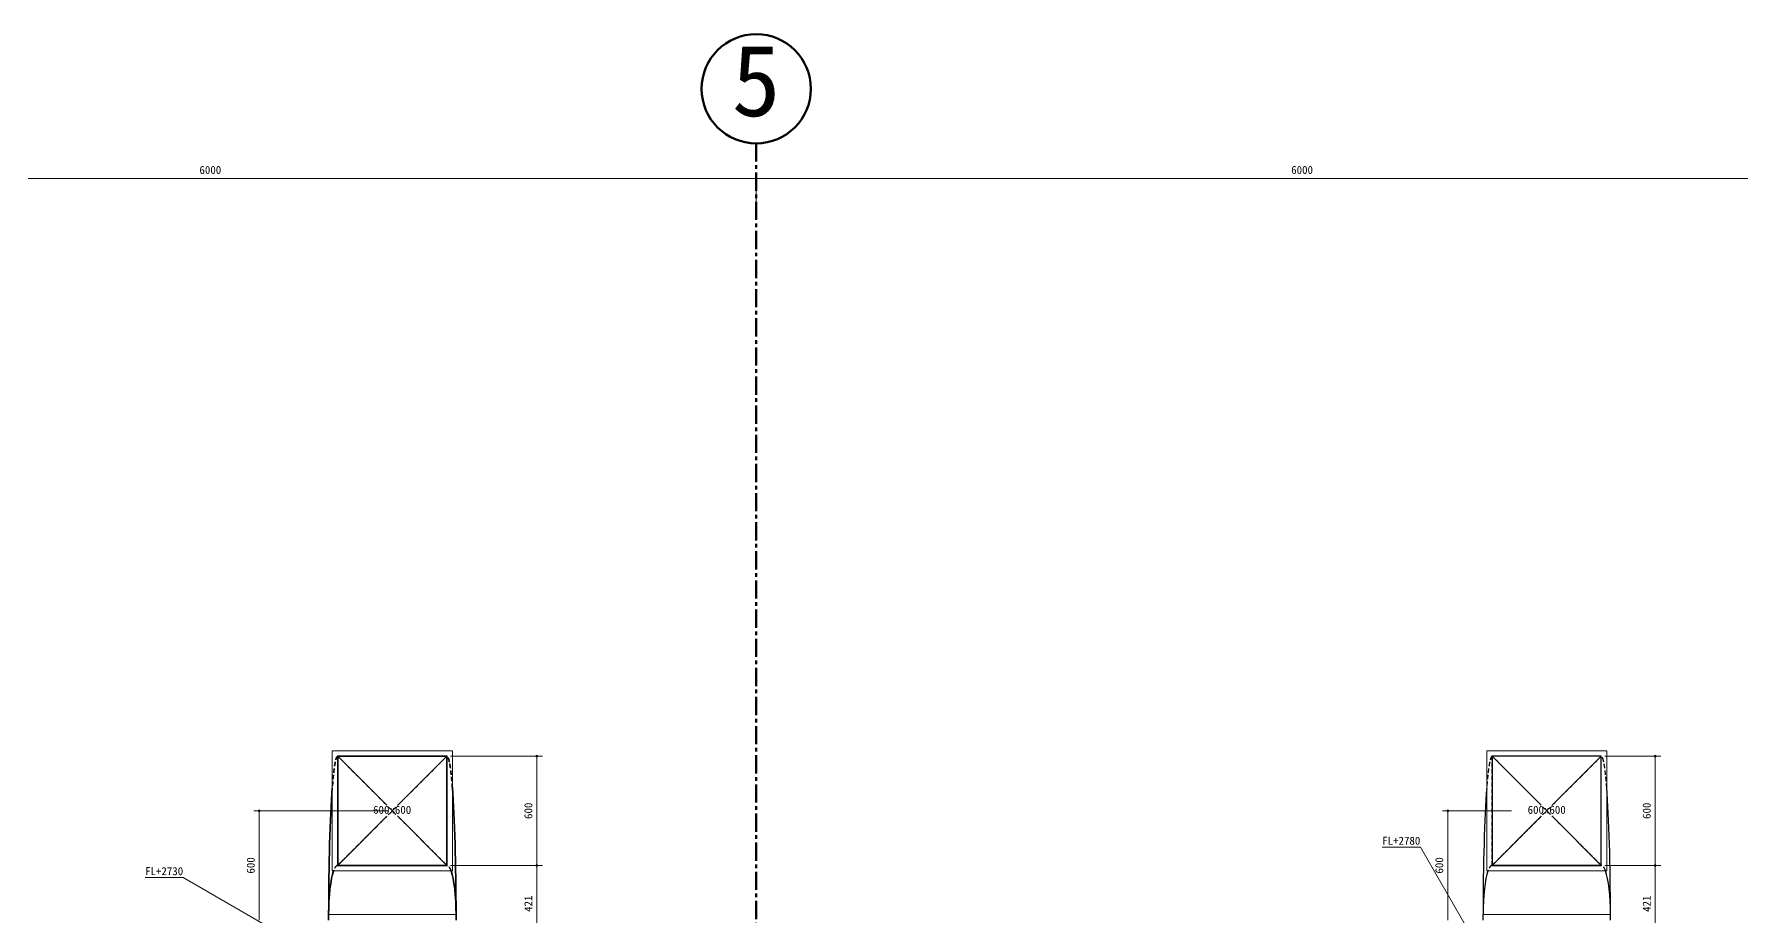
# Model space of a CAD drawing. Units: millimetres at full size, sheet at 1:20. Extents: x -22133 to 21270, y -10253 to 9090.
# Drawn here: x 1901 to 11286, y 4242 to 9090 of the extents above; entities that cross this region are included whole.
import ezdxf
from ezdxf.enums import TextEntityAlignment as Align

# ---------------------------------------------------------------- set-up
doc = ezdxf.new("R2010")
doc.units = ezdxf.units.MM
doc.header["$LTSCALE"] = 20
doc.header["$PDMODE"] = 32
doc.header["$PDSIZE"] = 10
doc.linetypes.add('CHAIN1', pattern=[8, 5, -1, 1, -1])
doc.linetypes.add('DASHED1', pattern=[1.8, 1.2, -0.6])
for name, color, linetype, lineweight in [('4-0_無題1', 134, 'Continuous', 50), ('4-2_無題3', 7, 'Continuous', 15), ('4-7_ダクト－ＥＡ・角ダクト：排気', 2, 'Continuous', 30), ('6-0_無題1', 7, 'Continuous', 15)]:
    doc.layers.add(name, color=color, linetype=linetype, lineweight=lineweight)
doc.styles.add('ＭＳ ゴシック', font='')
doc.styles.get('ＭＳ ゴシック').set_extended_font_data('MS Gothic')

msp = doc.modelspace()

# ---------------------------------------------------------------- linework, layer by layer
at = {"layer": '4-0_無題1', "linetype": 'CHAIN1'}
msp.add_line((5869.7, 8490.14), (5869.7, -10252.91), dxfattribs=at)
at = {"layer": '4-0_無題1'}
msp.add_circle((5869.7, 8790.14), 300, dxfattribs=at)
at = {"layer": '4-2_無題3'}
for p, q in [((-130.3, 8297.27), (5869.7, 8297.27)), ((5869.7, 8092.7), (5869.7, 8327.27)), ((5869.7, 8297.27), (11869.7, 8297.27))]:
    msp.add_line(p, q, dxfattribs=at)
msp.add_point((5869.7, 8297.27), dxfattribs=at)
at = {"layer": '4-7_ダクト－ＥＡ・角ダクト：排気', "color": 7, "linetype": 'DASHED1', "lineweight": 15}
for p, q in [((3539.7, 4494.98), (3539.7, 5154.98)), ((9884.07, 4495.01), (9884.07, 5155.01))]:
    msp.add_line(p, q, dxfattribs=at)
at = {"layer": '4-7_ダクト－ＥＡ・角ダクト：排気', "color": 6, "linetype": 'DASHED1', "lineweight": 35}
for p, q in [((3569.7, 5124.98), (3839.7, 4854.98)), ((3569.7, 4524.98), (3569.7, 5124.98)), ((4169.7, 5124.98), (3569.7, 4524.98)), ((4169.7, 4524.98), (3569.7, 5124.98)), ((4169.7, 5124.98), (3899.7, 4854.98)), ((3839.7, 4794.98), (3569.7, 4524.98)), ((3899.7, 4794.98), (4169.7, 4524.98))]:
    msp.add_line(p, q, dxfattribs=at)
at = {"layer": '4-7_ダクト－ＥＡ・角ダクト：排気', "color": 6, "lineweight": 35}
for p, q in [((3569.7, 5124.98), (3839.7, 4854.98)), ((4169.7, 5124.98), (3899.7, 4854.98)), ((3839.7, 4794.98), (3569.7, 4524.98)), ((3899.7, 4794.98), (4169.7, 4524.98)), ((4169.7, 4524.98), (3569.7, 4524.98)), ((3519.7, 4224.98), (3519.7, 4254.98)), ((4219.7, 4224.98), (4219.7, 4254.98))]:
    msp.add_line(p, q, dxfattribs=at)
at = {"layer": '4-7_ダクト－ＥＡ・角ダクト：排気', "linetype": 'DASHED1'}
for p, q in [((9914.07, 4525.01), (9914.07, 5125.01)), ((10514.07, 5125.01), (9914.07, 4525.01)), ((10514.07, 4525.01), (9914.07, 5125.01)), ((9914.07, 5125.01), (10184.07, 4855.01)), ((10514.07, 5125.01), (10244.07, 4855.01)), ((10184.07, 4795.01), (9914.07, 4525.01)), ((10244.07, 4795.01), (10514.07, 4525.01))]:
    msp.add_line(p, q, dxfattribs=at)
at = {"layer": '4-7_ダクト－ＥＡ・角ダクト：排気'}
for p, q in [((9914.07, 5125.01), (10184.07, 4855.01)), ((10514.07, 5125.01), (10244.07, 4855.01)), ((10184.07, 4795.01), (9914.07, 4525.01)), ((10244.07, 4795.01), (10514.07, 4525.01)), ((10514.07, 4525.01), (9914.07, 4525.01)), ((9864.07, 4225.01), (9864.07, 4255.01)), ((10564.07, 4225.01), (10564.07, 4255.01))]:
    msp.add_line(p, q, dxfattribs=at)
at = {"layer": '4-7_ダクト－ＥＡ・角ダクト：排気', "color": 7, "lineweight": 15}
for p, q in [((9309.8, 4625.28), (9519.8, 4625.28)), ((9914.07, 3942.39), (9519.8, 4625.28)), ((2510.84, 4458.15), (2720.84, 4458.15)), ((3569.7, 3968.06), (2720.84, 4458.15)), ((4199.7, 4494.98), (3539.7, 4494.98)), ((10544.07, 4495.01), (9884.07, 4495.01)), ((3519.7, 4254.98), (4219.7, 4254.98)), ((9864.07, 4255.01), (10564.07, 4255.01))]:
    msp.add_line(p, q, dxfattribs=at)
for points in [[(4199.7, 4494.98), (4199.7, 5154.98), (3539.7, 5154.98), (3539.7, 4494.98)], [(10544.07, 4495.01), (10544.07, 5155.01), (9884.07, 5155.01), (9884.07, 4495.01)]]:
    msp.add_lwpolyline(points, close=True, dxfattribs=at)
for points in [[(4199.7, 4494.98), (4199.7, 5154.98), (3539.7, 5154.98), (3539.7, 4494.98)], [(10544.07, 4495.01), (10544.07, 5155.01), (9884.07, 5155.01), (9884.07, 4495.01)]]:
    msp.add_lwpolyline(points, dxfattribs=at)
at = {"layer": '4-7_ダクト－ＥＡ・角ダクト：排気', "color": 7, "linetype": 'DASHED1', "lineweight": 15}
for points in [[(3539.7, 4494.98), (4199.7, 4494.98), (4199.7, 5154.98), (3539.7, 5154.98)], [(9884.07, 4495.01), (10544.07, 4495.01), (10544.07, 5155.01), (9884.07, 5155.01)]]:
    msp.add_lwpolyline(points, dxfattribs=at)
at = {"layer": '4-7_ダクト－ＥＡ・角ダクト：排気', "color": 6, "lineweight": 35}
msp.add_lwpolyline([(4169.7, 4524.98), (4169.7, 5124.98), (3569.7, 5124.98), (3569.7, 4524.98)], close=True, dxfattribs=at)
msp.add_lwpolyline([(4169.7, 4524.98), (4169.7, 5124.98), (3569.7, 5124.98), (3569.7, 4524.98)], dxfattribs=at)
at = {"layer": '4-7_ダクト－ＥＡ・角ダクト：排気', "color": 6, "linetype": 'DASHED1', "lineweight": 35}
msp.add_lwpolyline([(3569.7, 4524.98), (4169.7, 4524.98), (4169.7, 5124.98), (3569.7, 5124.98)], dxfattribs=at)
at = {"layer": '4-7_ダクト－ＥＡ・角ダクト：排気', "linetype": 'DASHED1'}
msp.add_lwpolyline([(9914.07, 4525.01), (10514.07, 4525.01), (10514.07, 5125.01), (9914.07, 5125.01)], dxfattribs=at)
at = {"layer": '4-7_ダクト－ＥＡ・角ダクト：排気'}
msp.add_lwpolyline([(10514.07, 4525.01), (10514.07, 5125.01), (9914.07, 5125.01), (9914.07, 4525.01)], close=True, dxfattribs=at)
msp.add_lwpolyline([(10514.07, 4525.01), (10514.07, 5125.01), (9914.07, 5125.01), (9914.07, 4525.01)], dxfattribs=at)
at = {"layer": '4-7_ダクト－ＥＡ・角ダクト：排気', "color": 6, "linetype": 'DASHED1', "lineweight": 35}
for centre, major_axis, ratio, start_param, end_param in [((3569.7, 4254.98), (0, -870), 0.057471, 3.1415927, 3.7850918), ((4169.7, 4254.98), (0, -870), 0.057471, 2.4980992, 3.1415927), ((3569.7, 4254.98), (0, -270), 0.185185, 3.1415927, 3.6174749), ((4169.7, 4254.98), (0, -270), 0.185185, 2.665712, 3.1415927)]:
    msp.add_ellipse(centre, major_axis=major_axis, ratio=ratio, start_param=start_param, end_param=end_param, dxfattribs=at)
at = {"layer": '4-7_ダクト－ＥＡ・角ダクト：排気', "linetype": 'DASHED1'}
for centre, major_axis, ratio, start_param, end_param in [((9914.07, 4255.01), (0, -870), 0.057471, 3.1415927, 3.7850918), ((10514.07, 4255.01), (0, -870), 0.057471, 2.4980992, 3.1415927), ((9914.07, 4255.01), (0, -270), 0.185185, 3.1415927, 3.6174749), ((10514.07, 4255.01), (0, -270), 0.185185, 2.665712, 3.1415927)]:
    msp.add_ellipse(centre, major_axis=major_axis, ratio=ratio, start_param=start_param, end_param=end_param, dxfattribs=at)
at = {"layer": '4-7_ダクト－ＥＡ・角ダクト：排気', "color": 6, "lineweight": 35}
for centre, major_axis, ratio, start_param, end_param in [((3569.7, 4254.98), (0, -870), 0.057471, 3.7850918, 4.712389), ((4169.7, 4254.98), (0, -870), 0.057471, 1.5707963, 2.4980992), ((3569.7, 4254.98), (0, -270), 0.185185, 3.6174749, 4.712389), ((4169.7, 4254.98), (0, -270), 0.185185, 1.5707963, 2.665712)]:
    msp.add_ellipse(centre, major_axis=major_axis, ratio=ratio, start_param=start_param, end_param=end_param, dxfattribs=at)
at = {"layer": '4-7_ダクト－ＥＡ・角ダクト：排気'}
for centre, major_axis, ratio, start_param, end_param in [((9914.07, 4255.01), (0, -870), 0.057471, 3.7850918, 4.712389), ((10514.07, 4255.01), (0, -870), 0.057471, 1.5707963, 2.4980992), ((9914.07, 4255.01), (0, -270), 0.185185, 3.6174749, 4.712389), ((10514.07, 4255.01), (0, -270), 0.185185, 1.5707963, 2.665712)]:
    msp.add_ellipse(centre, major_axis=major_axis, ratio=ratio, start_param=start_param, end_param=end_param, dxfattribs=at)
at = {"layer": '6-0_無題1'}
for p, q in [((4189.7, 5124.98), (4694.05, 5124.98)), ((4664.05, 5124.98), (4664.05, 4524.98)), ((10534.07, 5125.01), (10840.49, 5125.01)), ((10810.49, 5125.01), (10810.49, 4525.01)), ((3849.7, 4824.98), (3108.59, 4824.98)), ((3138.59, 4224.98), (3138.59, 4824.98)), ((10020.83, 4825.01), (9640.37, 4825.01)), ((9670.37, 4225.01), (9670.37, 4825.01)), ((4189.7, 4524.98), (4694.05, 4524.98)), ((4664.05, 4524.98), (4664.05, 4104.25)), ((10534.07, 4525.01), (10840.49, 4525.01)), ((10810.49, 4525.01), (10810.49, 4104.25))]:
    msp.add_line(p, q, dxfattribs=at)
for p in [(4664.05, 5124.98), (10810.49, 5125.01), (3138.59, 4824.98), (9670.37, 4825.01), (4664.05, 4524.98), (10810.49, 4525.01)]:
    msp.add_point(p, dxfattribs=at)

# ---------------------------------------------------------------- texts
at = {"layer": '4-0_無題1', "style": 'ＭＳ ゴシック'}
msp.add_text('5', height=393.4, dxfattribs=at).set_placement((5735.53, 8521.81), align=Align.BOTTOM_LEFT)
at = {"layer": '4-2_無題3', "style": 'ＭＳ ゴシック'}
for p in [(2809.7, 8309.27), (8809.7, 8309.27)]:
    msp.add_text('6000', height=43.99, dxfattribs=at).set_placement(p, align=Align.BOTTOM_LEFT)
at = {"layer": '4-7_ダクト－ＥＡ・角ダクト：排気', "color": 7, "style": 'ＭＳ ゴシック'}
for s, p in [('600x600', (3763.96, 4794.98)), ('600x600', (10109.07, 4795.01)), ('FL+2780', (9309.8, 4625.28)), ('FL+2730', (2510.84, 4458.15))]:
    msp.add_text(s, height=43.99, dxfattribs=at).set_placement(p, align=Align.BOTTOM_LEFT)
at = {"layer": '6-0_無題1', "style": 'ＭＳ ゴシック'}
for s, p in [('600', (4652.05, 4779.98)), ('600', (10798.49, 4780.01)), ('600', (3126.59, 4479.98)), ('600', (9658.37, 4480.01)), ('421', (4652.05, 4269.62)), ('421', (10798.49, 4269.63))]:
    msp.add_text(s, height=43.99, rotation=90, dxfattribs=at).set_placement(p, align=Align.BOTTOM_LEFT)

doc.saveas('drawing.dxf')
